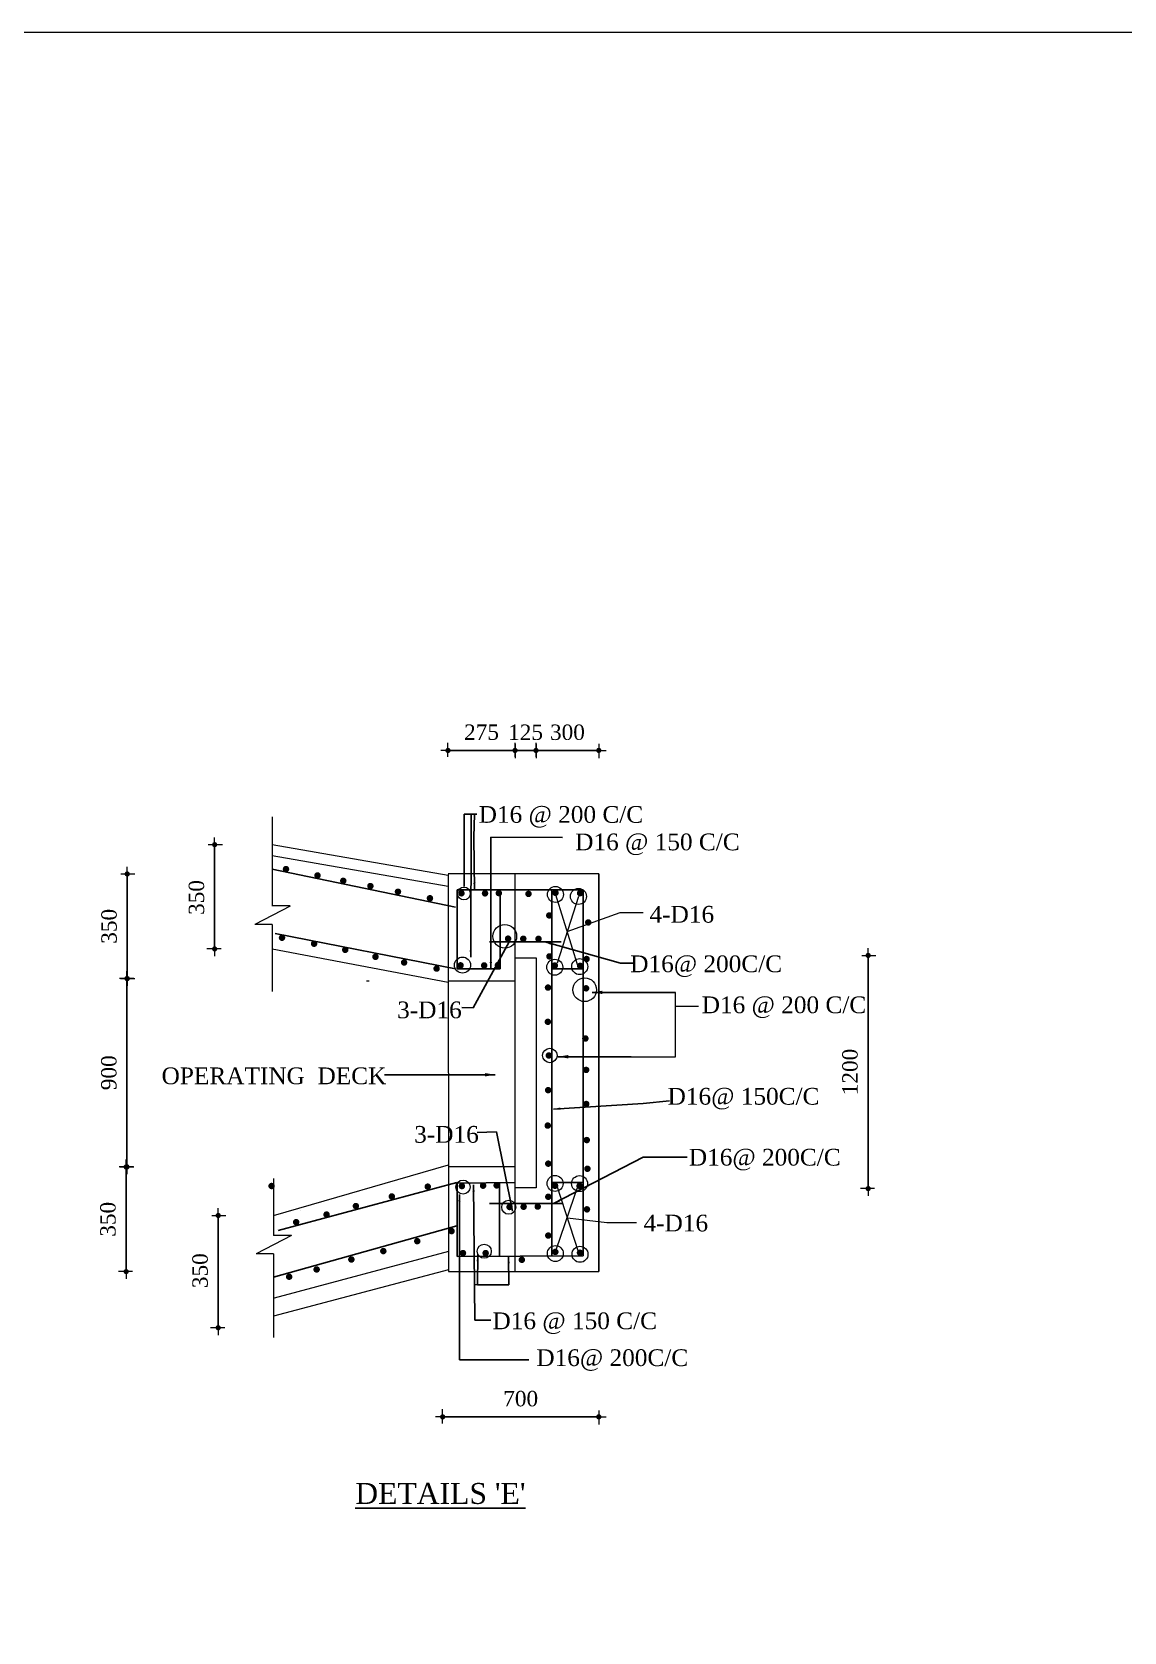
# Model space of a CAD drawing. Header units: inches. Extents: x -1277702 to 350617, y -622745 to 1282697.
# Drawn here: x -765239 to -749285, y 931288 to 954666 of the extents above; entities that cross this region are included whole.
import ezdxf

# ---------------------------------------------------------------- set-up
doc = ezdxf.new("R2010")
doc.units = ezdxf.units.IN
doc.header["$LTSCALE"] = 600
doc.header["$MEASUREMENT"] = 0
doc.linetypes.add('DASHED', pattern=[0.75, 0.5, -0.25])
doc.linetypes.add('DASHED2', pattern=[0.375, 0.25, -0.125])
for name, color, linetype, lineweight in [('DIM', 140, 'Continuous', 15), ('DIMENSION', 3, 'Continuous', 15), ('LINE', 7, 'Continuous', 20)]:
    doc.layers.add(name, color=color, linetype=linetype, lineweight=lineweight)
doc.layers.add('ROD', color=1, linetype='Continuous')
doc.layers.add('TEXT', color=7, linetype='Continuous')
doc.styles.add('REGULAR', font='times.ttf', dxfattribs={"height": 200})
doc.styles.add('t250', font='times.ttf', dxfattribs={"height": 250})
doc.styles.add('time 180', font='times.ttf', dxfattribs={"height": 180})
doc.styles.add('TIMES', font='times.ttf')
doc.dimstyles.new('DOT3', dxfattribs={"dimtxt": 250, "dimasz": 1.5, "dimexe": 700, "dimexo": 500, "dimgap": 150, "dimtad": 1, "dimdec": 0, "dimzin": 0, "dimdsep": 46, "dimtxsty": 'TIMES', "dimblk1": 'DD', "dimblk2": 'DD', "dimsah": 1, "dimcen": 0, "dimse1": 1, "dimse2": 1, "dimclrd": 256, "dimclre": 256, "dimclrt": 256, "dimadec": 0, "dimazin": 0, "dimtfac": 1, "dimtdec": 0, "dimtofl": 0, "dimtmove": 0, "dimatfit": 3, "dimldrblk": 'DD', "dimfxl": 1, "dimtolj": 1, "dimtzin": 0, "dimarcsym": 0})
doc.dimstyles.get("Standard").update_dxf_attribs({"dimtxt": 100, "dimasz": 0.18, "dimexe": 0.18, "dimexo": 0.0625, "dimgap": 0.09, "dimtad": 0, "dimtih": 1, "dimtoh": 1, "dimdec": 4, "dimzin": 0, "dimdsep": 46, "dimtxsty": 'Standard', "dimcen": 0.09, "dimadec": 0, "dimazin": 0, "dimtfac": 1, "dimtdec": 4, "dimtofl": 0, "dimtmove": 0, "dimatfit": 3, "dimfxl": 1, "dimtolj": 1, "dimtzin": 0, "dimarcsym": 0})

# ---------------------------------------------------------------- blocks, each defined once
blk = doc.blocks.new('DOT')
at = {"layer": 'DIM'}
for p, q in [((-75, 0), (71, 0)), ((0, 63), (0, -75))]:
    blk.add_line(p, q, dxfattribs=at)
at = {"layer": 'DIM', "const_width": 24.8}
blk.add_lwpolyline([(-13, 0, 1), (13, 0, 1)], format="xyb", close=True, dxfattribs=at)
blk = doc.blocks.new('DD')
at = {"layer": 'DIM'}
blk.add_blockref('DOT', (0, 0), dxfattribs=at)
blk = doc.blocks.new('*D256')
at = {"layer": 'DEFPOINTS', "color": 0, "ltscale": 2}
for p in [(-759279, 940835), (-763851, 938083), (-759279, 938083)]:
    blk.add_point(p, dxfattribs=at)
at = {"layer": 'DIMENSION', "color": 1, "lineweight": -2, "ltscale": 2}
blk.add_line((-763851, 940833), (-763851, 938084), dxfattribs=at)
at = {"layer": 'DIMENSION', "color": 1, "lineweight": -2, "ltscale": 2, "xscale": 1.5, "yscale": 1.5, "zscale": 1.5}
for p, rotation in [((-763851, 940835), 90), ((-763851, 938083), 270)]:
    blk.add_blockref('DD', p, dxfattribs=dict(at, rotation=rotation))
at = {"layer": 'DIMENSION', "color": 1, "ltscale": 2, "insert": (-764115, 939459), "char_height": 250, "attachment_point": 5, "rotation": 90, "style": 't250'}
blk.add_mtext('\\A1;{\\H0.9x;9\\fTimes New Roman|b0|i0|c238|p18;00}', dxfattribs=at)
blk = doc.blocks.new('*D257')
at = {"layer": 'DEFPOINTS', "color": 0, "ltscale": 2}
for p in [(-763847, 942364), (-758510, 942364), (-758510, 940835)]:
    blk.add_point(p, dxfattribs=at)
at = {"layer": 'DIMENSION', "color": 1, "lineweight": -2, "ltscale": 2}
blk.add_line((-763847, 940836), (-763847, 942362), dxfattribs=at)
at = {"layer": 'DIMENSION', "color": 1, "lineweight": -2, "ltscale": 2, "xscale": 1.5, "yscale": 1.5, "zscale": 1.5}
for p, rotation in [((-763847, 942364), 90), ((-763847, 940835), 270)]:
    blk.add_blockref('DD', p, dxfattribs=dict(at, rotation=rotation))
at = {"layer": 'DIMENSION', "color": 1, "ltscale": 2, "insert": (-764112, 941599), "char_height": 250, "attachment_point": 5, "rotation": 90, "style": 't250'}
blk.add_mtext('\\A1;{\\fTimes New Roman|b0|i0|c0|p18;\\H0.9x;35\\fTimes New Roman|b0|i0|c238|p18;0}', dxfattribs=at)
blk = doc.blocks.new('*D258')
at = {"layer": 'DEFPOINTS', "color": 0, "ltscale": 2}
for p in [(-758527, 938083), (-763863, 936554), (-758532, 936554)]:
    blk.add_point(p, dxfattribs=at)
at = {"layer": 'DIMENSION', "color": 1, "lineweight": -2, "ltscale": 2}
blk.add_line((-763863, 938081), (-763863, 936556), dxfattribs=at)
at = {"layer": 'DIMENSION', "color": 1, "lineweight": -2, "ltscale": 2, "xscale": 1.5, "yscale": 1.5, "zscale": 1.5}
for p, rotation in [((-763863, 938083), 90), ((-763863, 936554), 270)]:
    blk.add_blockref('DD', p, dxfattribs=dict(at, rotation=rotation))
at = {"layer": 'DIMENSION', "color": 1, "ltscale": 2, "insert": (-764128, 937318), "char_height": 250, "attachment_point": 5, "rotation": 90, "style": 't250'}
blk.add_mtext('\\A1;{\\H0.9x;3\\fTimes New Roman|b0|i0|c238|p18;50}', dxfattribs=at)
blk = doc.blocks.new('*D259')
at = {"layer": 'DEFPOINTS', "color": 0, "ltscale": 2}
for p in [(-759239, 934696), (-756958, 934894), (-756958, 934431)]:
    blk.add_point(p, dxfattribs=at)
at = {"layer": 'DIMENSION', "color": 1, "lineweight": -2, "ltscale": 2}
blk.add_line((-759238, 934431), (-756959, 934431), dxfattribs=at)
at = {"layer": 'DIMENSION', "color": 1, "lineweight": -2, "ltscale": 2, "xscale": 1.5, "yscale": 1.5, "zscale": 1.5, "rotation": 180}
blk.add_blockref('DD', (-759239, 934431), dxfattribs=at)
at = {"layer": 'DIMENSION', "color": 1, "lineweight": -2, "ltscale": 2, "xscale": 1.5, "yscale": 1.5, "zscale": 1.5}
blk.add_blockref('DD', (-756958, 934431), dxfattribs=at)
at = {"layer": 'DIMENSION', "color": 1, "ltscale": 2, "insert": (-758099, 934696), "char_height": 250, "attachment_point": 5, "style": 't250'}
blk.add_mtext('\\A1;{\\fTimes New Roman CE|b0|i0|c238|p18;\\H0.9x;700}', dxfattribs=at)
blk = doc.blocks.new('*D269')
at = {"layer": 'DEFPOINTS', "color": 0, "ltscale": 2}
for p in [(-761728, 942792), (-762570, 941268), (-761728, 941268)]:
    blk.add_point(p, dxfattribs=at)
at = {"layer": 'DIMENSION', "color": 1, "lineweight": -2, "ltscale": 2}
blk.add_line((-762570, 942790), (-762570, 941270), dxfattribs=at)
at = {"layer": 'DIMENSION', "color": 1, "lineweight": -2, "ltscale": 2, "xscale": 1.5, "yscale": 1.5, "zscale": 1.5}
for p, rotation in [((-762570, 942792), 90), ((-762570, 941268), 270)]:
    blk.add_blockref('DD', p, dxfattribs=dict(at, rotation=rotation))
at = {"layer": 'DIMENSION', "color": 1, "ltscale": 2, "insert": (-762835, 942020), "char_height": 250, "attachment_point": 5, "rotation": 90, "style": 't250'}
blk.add_mtext('\\A1;{\\H0.9x;3\\fTimes New Roman|b0|i0|c238|p18;50}', dxfattribs=at)
blk = doc.blocks.new('*D270')
at = {"layer": 'DEFPOINTS', "color": 0, "ltscale": 2}
for p in [(-761708, 937373), (-762518, 935733), (-761708, 935733)]:
    blk.add_point(p, dxfattribs=at)
at = {"layer": 'DIMENSION', "color": 1, "lineweight": -2, "ltscale": 2}
blk.add_line((-762518, 937371), (-762518, 935734), dxfattribs=at)
at = {"layer": 'DIMENSION', "color": 1, "lineweight": -2, "ltscale": 2, "xscale": 1.5, "yscale": 1.5, "zscale": 1.5}
for p, rotation in [((-762518, 937373), 90), ((-762518, 935733), 270)]:
    blk.add_blockref('DD', p, dxfattribs=dict(at, rotation=rotation))
at = {"layer": 'DIMENSION', "color": 1, "ltscale": 2, "insert": (-762782, 936567), "char_height": 250, "attachment_point": 5, "rotation": 90, "style": 't250'}
blk.add_mtext('\\A1;{\\H0.9x;3\\fTimes New Roman|b0|i0|c238|p18;50}', dxfattribs=at)
blk = doc.blocks.new('*D260')
at = {"layer": 'DEFPOINTS', "color": 0, "ltscale": 2}
for p in [(-758181, 944169), (-759161, 939838), (-758181, 939945)]:
    blk.add_point(p, dxfattribs=at)
at = {"layer": 'DIMENSION', "color": 1, "lineweight": -2, "ltscale": 2}
blk.add_line((-759159, 944169), (-758182, 944169), dxfattribs=at)
at = {"layer": 'DIMENSION', "color": 1, "lineweight": -2, "ltscale": 2, "xscale": 1.5, "yscale": 1.5, "zscale": 1.5, "rotation": 180}
blk.add_blockref('DD', (-759161, 944169), dxfattribs=at)
at = {"layer": 'DIMENSION', "color": 1, "lineweight": -2, "ltscale": 2, "xscale": 1.5, "yscale": 1.5, "zscale": 1.5}
blk.add_blockref('DD', (-758181, 944169), dxfattribs=at)
at = {"layer": 'DIMENSION', "color": 1, "ltscale": 2, "insert": (-758671, 944434), "char_height": 180, "attachment_point": 5, "style": 'time 180'}
blk.add_mtext('\\A1;{\\H1.25x;275}', dxfattribs=at)
blk = doc.blocks.new('*D261')
at = {"layer": 'DEFPOINTS', "color": 0, "ltscale": 2}
for p in [(-757875, 944169), (-758181, 939945), (-757875, 939945)]:
    blk.add_point(p, dxfattribs=at)
at = {"layer": 'DIMENSION', "color": 1, "lineweight": -2, "ltscale": 2}
blk.add_line((-758179, 944169), (-757876, 944169), dxfattribs=at)
at = {"layer": 'DIMENSION', "color": 1, "lineweight": -2, "ltscale": 2, "xscale": 1.5, "yscale": 1.5, "zscale": 1.5, "rotation": 180}
blk.add_blockref('DD', (-758181, 944169), dxfattribs=at)
at = {"layer": 'DIMENSION', "color": 1, "lineweight": -2, "ltscale": 2, "xscale": 1.5, "yscale": 1.5, "zscale": 1.5}
blk.add_blockref('DD', (-757875, 944169), dxfattribs=at)
at = {"layer": 'DIMENSION', "color": 1, "ltscale": 2, "insert": (-758028, 944433), "char_height": 180, "attachment_point": 5, "style": 'time 180'}
blk.add_mtext('\\A1;{\\H1.25x;125}', dxfattribs=at)
blk = doc.blocks.new('*D262')
at = {"layer": 'DEFPOINTS', "color": 0, "ltscale": 2}
for p in [(-756958, 944169), (-756958, 941168), (-757875, 939945)]:
    blk.add_point(p, dxfattribs=at)
at = {"layer": 'DIMENSION', "color": 1, "lineweight": -2, "ltscale": 2}
blk.add_line((-757873, 944169), (-756959, 944169), dxfattribs=at)
at = {"layer": 'DIMENSION', "color": 1, "lineweight": -2, "ltscale": 2, "xscale": 1.5, "yscale": 1.5, "zscale": 1.5, "rotation": 180}
blk.add_blockref('DD', (-757875, 944169), dxfattribs=at)
at = {"layer": 'DIMENSION', "color": 1, "lineweight": -2, "ltscale": 2, "xscale": 1.5, "yscale": 1.5, "zscale": 1.5}
blk.add_blockref('DD', (-756958, 944169), dxfattribs=at)
at = {"layer": 'DIMENSION', "color": 1, "ltscale": 2, "insert": (-757416, 944433), "char_height": 180, "attachment_point": 5, "style": 'time 180'}
blk.add_mtext('\\A1;{\\H1.25x;300}', dxfattribs=at)
blk = doc.blocks.new('*D263')
at = {"layer": 'DEFPOINTS', "color": 0, "ltscale": 2}
for p in [(-749476, 941173), (-753022, 937767), (-749476, 937767)]:
    blk.add_point(p, dxfattribs=at)
at = {"layer": 'DIMENSION', "color": 1, "lineweight": -2, "ltscale": 2}
blk.add_line((-753022, 941172), (-753022, 937769), dxfattribs=at)
at = {"layer": 'DIMENSION', "color": 1, "lineweight": -2, "ltscale": 2, "xscale": 1.5, "yscale": 1.5, "zscale": 1.5}
for p, rotation in [((-753022, 941173), 90), ((-753022, 937767), 270)]:
    blk.add_blockref('DD', p, dxfattribs=dict(at, rotation=rotation))
at = {"layer": 'DIMENSION', "color": 1, "ltscale": 2, "insert": (-753287, 939470), "char_height": 250, "attachment_point": 5, "rotation": 90, "style": 't250'}
blk.add_mtext('\\A1;{\\fTimes New Roman|b0|i0|c238|p18;\\H0.9x;1\\fTimes New Roman|b0|i0|c0|p18;2\\fTimes New Roman|b0|i0|c238|p18;00}', dxfattribs=at)
blk = doc.blocks.new('*D282')
at = {"layer": 'DEFPOINTS', "color": 0, "ltscale": 2}
for p in [(-750839, 941480), (-750839, 938074), (-747294, 938074)]:
    blk.add_point(p, dxfattribs=at)
at = {"layer": 'DIMENSION', "color": 1, "lineweight": -2, "ltscale": 2}
blk.add_line((-747294, 941479), (-747294, 938076), dxfattribs=at)
at = {"layer": 'DIMENSION', "color": 1, "lineweight": -2, "ltscale": 2, "xscale": 1.5, "yscale": 1.5, "zscale": 1.5}
for p, rotation in [((-747294, 941480), 90), ((-747294, 938074), 270)]:
    blk.add_blockref('DD', p, dxfattribs=dict(at, rotation=rotation))
at = {"layer": 'DIMENSION', "color": 1, "ltscale": 2, "insert": (-747558, 939777), "char_height": 250, "attachment_point": 5, "rotation": 90, "style": 't250'}
blk.add_mtext('\\A1;{\\fTimes New Roman|b0|i0|c238|p18;\\H0.9x;1\\fTimes New Roman|b0|i0|c0|p18;2\\fTimes New Roman|b0|i0|c238|p18;00}', dxfattribs=at)

msp = doc.modelspace()

# ---------------------------------------------------------------- linework, layer by layer
at = {"color": 7}
msp.add_line((-758992.80348, 935263.73949), (-757981.25615, 935263.73949), dxfattribs=at)
at = {"layer": 'LINE', "linetype": 'Continuous'}
for p, q in [((-761728.0586, 943200.59956), (-761728.0586, 941893.21018)), ((-759159.75471, 942178.66237), (-761728.0586, 942630.8223)), ((-756957.537, 942363.51831), (-759160.7227, 942363.51831)), ((-756957.537, 936554.07831), (-756957.537, 942363.51831)), ((-756957.537, 942363.51831), (-756957.537, 936554.07831)), ((-757645.497, 942134.19831), (-757645.497, 940834.71831)), ((-757591.09823, 942064.52166), (-757253.0314, 940983.79552)), ((-757255.417, 942036.12886), (-757565.21507, 941062.70201)), ((-761466.13077, 941893.21018), (-761983.00997, 941623.16176)), ((-761466.13077, 941900.41018), (-761728.0586, 941900.41018)), ((-757422.06481, 941524.15859), (-756644.39578, 941798.75727)), ((-756644.39578, 941798.75727), (-756310.73974, 941798.75727)), ((-761728.0586, 941623.16176), (-761983.00997, 941623.16176)), ((-761728.0586, 941623.16176), (-761728.0586, 940644.96873)), ((-761728.0586, 941268.20305), (-759157.96582, 940782.47444)), ((-758180.577, 941140.47831), (-758002.69406, 941140.47831)), ((-759160.7227, 940803.90898), (-758172.86482, 940803.90898)), ((-757874.817, 940832.37101), (-757874.817, 940832.37101)), ((-757874.817, 940832.37101), (-757874.817, 938093.21753)), ((-757874.817, 940832.37101), (-757874.817, 940832.37101)), ((-757645.497, 940834.71831), (-757645.497, 938082.87831)), ((-755837.57245, 940188.70486), (-755837.57245, 940633.28412)), ((-755838.00262, 940434.4845), (-755498.94694, 940434.4845)), ((-761708.41918, 937372.66), (-759154.3791, 938113.2218)), ((-758180.577, 938082.87831), (-759154.34106, 938084.41882)), ((-761708.41918, 937916.20459), (-761708.41918, 937083.35953)), ((-758002.69406, 937777.11831), (-758180.577, 937777.11831)), ((-757259.52157, 937820.41387), (-757586.21113, 936868.98185)), ((-757570.63204, 937808.74823), (-757257.16467, 936849.64951)), ((-757416.61664, 937341.51733), (-756839.97113, 937270.84022)), ((-756839.97113, 937270.84022), (-756407.05414, 937270.84022)), ((-761446.49135, 937083.35953), (-761963.37054, 936813.31111)), ((-761446.49135, 937083.35953), (-761708.41918, 937083.35953)), ((-761708.41918, 936813.31111), (-761963.37054, 936813.31111)), ((-761708.41918, 936813.31111), (-761708.41918, 935590.85543)), ((-759152.71007, 936849.34691), (-761701.35113, 936167.63952)), ((-759152.32015, 936554.07831), (-756957.537, 936554.07831))]:
    msp.add_line(p, q, dxfattribs=at)
at = {"layer": 'LINE', "linetype": 'DASHED2', "ltscale": 700}
for p, q in [((-759159.96498, 942342.77385), (-761728.0586, 942791.57674)), ((-759152.3547, 936580.24303), (-761708.41918, 935904.77997))]:
    msp.add_line(p, q, dxfattribs=at)
at = {"layer": 'LINE', "ltscale": 0.13}
for p, q in [((-759159.98115, 942355.39466), (-759152.32015, 936554.07831)), ((-758180.577, 936554.07831), (-758180.577, 942363.51831)), ((-758002.69406, 941140.47831), (-757874.817, 941140.47831)), ((-757874.817, 941140.47831), (-757874.817, 940832.37101)), ((-760353.54149, 940803.90898), (-760313.18482, 940803.90898)), ((-757874.817, 940832.37101), (-757874.817, 937777.11831)), ((-755837.57245, 939693.45908), (-755837.57245, 940202.48779)), ((-756483.07172, 939693.45908), (-755837.57245, 939693.45908)), ((-757874.817, 937777.11831), (-758002.69406, 937777.11831))]:
    msp.add_line(p, q, dxfattribs=at)
at = {"layer": 'LINE', "linetype": 'DASHED', "ltscale": 200}
for p, q in [((-758180.577, 940834.71831), (-758180.577, 941140.47831)), ((-758180.577, 937777.11831), (-758180.577, 938082.87831))]:
    msp.add_line(p, q, dxfattribs=at)
at = {"layer": 'LINE', "color": 2, "linetype": 'Continuous'}
msp.add_line((-761311.69145, 937440.18129), (-761311.69145, 937440.18129), dxfattribs=at)
at = {"layer": 'LINE', "elevation": 0}
msp.add_lwpolyline([(-731948.14005, 907207.81968), (-799061.32311, 907207.81968), (-799061.32311, 954666.4277), (-731948.14005, 954666.4277)], close=True, dxfattribs=at)
at = {"layer": 'LINE', "linetype": 'Continuous'}
for centre, radius in [((-758928.7071, 942078.38538), 93.67838), ((-757591.47981, 942064.52475), 116.71423), ((-757255.417, 942036.12886), 116.71423), ((-758331.72232, 941453.10648), 173.00828), ((-758949.01662, 941032.78697), 117.32187), ((-757600.61066, 941001.88437), 116.71423), ((-757237.05775, 941009.53089), 116.71423), ((-757163.5177, 940672.21799), 173.00828), ((-757673.21389, 939711.91595), 105.38491), ((-757596.91033, 937841.58057), 116.71423), ((-758941.48679, 937788.84287), 102.83198), ((-757238.88189, 937839.01028), 116.71423), ((-758273.66819, 937494.65322), 102.83198), ((-758632.0886, 936850.84514), 102.83198), ((-757592.78576, 936817.57321), 116.71423), ((-757232.51041, 936806.39956), 116.71423)]:
    msp.add_circle(centre, radius, dxfattribs=at)
at = {"layer": 'ROD', "linetype": 'Continuous'}
for p, q in [((-761728.0586, 942432.48841), (-759049.42121, 941877.98575)), ((-757186.857, 942134.19831), (-759025.89795, 942130.94242)), ((-759025.89795, 942130.94242), (-759025.89795, 940979.46199)), ((-758399.48381, 940977.61856), (-758399.48381, 942134.19831)), ((-757645.497, 942134.19831), (-757645.497, 936783.39831)), ((-757186.857, 936783.39831), (-757186.857, 942134.19831)), ((-761688.09537, 941494.01404), (-759049.34678, 940979.47731)), ((-758555.69671, 941369.79831), (-757505.32417, 941369.79831)), ((-759025.89795, 940979.47731), (-758399.48381, 940979.47731)), ((-757645.497, 940979.47731), (-757186.857, 940979.47731)), ((-761644.55669, 937152.41186), (-759029.70736, 937853.55831)), ((-758180.577, 937853.55831), (-759026.27625, 937845.5656)), ((-759026.27625, 937845.5656), (-759026.27625, 937157.6056)), ((-758409.897, 937853.55831), (-758409.897, 936783.39831)), ((-757186.857, 937853.55831), (-757645.497, 937853.55831)), ((-757478.06951, 937547.79831), (-758555.13234, 937547.79831)), ((-759026.27625, 936775.4056), (-759026.27625, 937463.3656)), ((-761708.41918, 936471.76491), (-759029.70736, 937221.44205)), ((-759026.27625, 936775.4056), (-757186.857, 936783.39831))]:
    msp.add_line(p, q, dxfattribs=at)
at = {"layer": 'ROD', "linetype": 'Continuous', "const_width": 47.08704}
for points in [[(-761551.29579, 942434.69594, 1), (-761504.20875, 942434.69594, 1)], [(-761090.57562, 942342.28896, 1), (-761043.48858, 942342.28896, 1)], [(-760714.38484, 942263.63123, 1), (-760667.2978, 942263.63123, 1)], [(-760318.08952, 942187.00497, 1), (-760271.00248, 942187.00497, 1)], [(-759915.40381, 942103.99492, 1), (-759868.31677, 942103.99492, 1)], [(-759448.13695, 942009.35597, 1), (-759401.04991, 942009.35597, 1)], [(-758988.3088, 942081.45572, 1), (-758941.22176, 942081.45572, 1)], [(-758643.46137, 942080.63292, 1), (-758596.37433, 942080.63292, 1)], [(-758441.93671, 942084.56907, 1), (-758394.84967, 942084.56907, 1)], [(-758008.06877, 942072.23428, 1), (-757960.98173, 942072.23428, 1)], [(-757614.64175, 942088.06518, 1), (-757567.55471, 942088.06518, 1)], [(-757255.03542, 942083.21281, 1), (-757207.94838, 942083.21281, 1)], [(-757704.86604, 941757.90423, 1), (-757657.779, 941757.90423, 1)], [(-757135.70244, 941655.62355, 1), (-757088.6154, 941655.62355, 1)], [(-761609.52995, 941431.90724, 1), (-761562.44291, 941431.90724, 1)], [(-758306.92367, 941418.72732, 1), (-758259.83663, 941418.72732, 1)], [(-758084.42785, 941417.10442, 1), (-758037.34081, 941417.10442, 1)], [(-761140.38332, 941344.12685, 1), (-761093.29628, 941344.12685, 1)], [(-760685.61941, 941255.46313, 1), (-760638.53237, 941255.46313, 1)], [(-757861.93202, 941415.48152, 1), (-757814.84498, 941415.48152, 1)], [(-760244.58267, 941153.29604, 1), (-760197.49563, 941153.29604, 1)], [(-759825.91664, 941070.28599, 1), (-759778.8296, 941070.28599, 1)], [(-759351.03516, 940980.85243, 1), (-759303.94812, 940980.85243, 1)], [(-759001.2385, 941028.45572, 1), (-758954.15146, 941028.45572, 1)], [(-758656.39106, 941027.63292, 1), (-758609.30402, 941027.63292, 1)], [(-758454.8664, 941031.56907, 1), (-758407.77936, 941031.56907, 1)], [(-757702.41539, 941159.36395, 1), (-757655.32835, 941159.36395, 1)], [(-757623.96574, 941025.42559, 1), (-757576.8787, 941025.42559, 1)], [(-757253.0314, 941021.59552, 1), (-757205.94436, 941021.59552, 1)], [(-757160.14395, 941121.38277, 1), (-757113.05691, 941121.38277, 1)], [(-757723.1364, 940703.97572, 1), (-757676.04936, 940703.97572, 1)], [(-757166.67326, 940692.86509, 1), (-757119.58622, 940692.86509, 1)], [(-757725.51543, 940204.07121, 1), (-757678.42839, 940204.07121, 1)], [(-757177.53952, 939959.68468, 1), (-757130.45248, 939959.68468, 1)], [(-757711.97059, 939711.59649, 1), (-757664.88355, 939711.59649, 1)], [(-757166.23045, 939500.60426, 1), (-757119.14341, 939500.60426, 1)], [(-757720.27549, 939204.55349, 1), (-757673.18845, 939204.55349, 1)], [(-757164.6806, 939002.35859, 1), (-757117.59356, 939002.35859, 1)], [(-757727.18683, 938687.25103, 1), (-757680.09979, 938687.25103, 1)], [(-757157.41761, 938475.88995, 1), (-757110.33057, 938475.88995, 1)], [(-757719.63298, 938130.77954, 1), (-757672.54594, 938130.77954, 1)], [(-757147.25463, 938056.22155, 1), (-757100.16759, 938056.22155, 1)], [(-761761.79527, 937804.15279, 1), (-761714.70823, 937804.15279, 1)], [(-759480.65257, 937794.69801, 1), (-759433.56553, 937794.69801, 1)], [(-758981.48055, 937803.65643, 1), (-758934.39351, 937803.65643, 1)], [(-758671.78649, 937809.20585, 1), (-758624.69945, 937809.20585, 1)], [(-758473.65948, 937813.1635, 1), (-758426.57244, 937813.1635, 1)], [(-757620.26541, 937808.12179, 1), (-757573.17837, 937808.12179, 1)], [(-757262.23697, 937805.5515, 1), (-757215.14993, 937805.5515, 1)], [(-760530.42731, 937511.19461, 1), (-760483.34027, 937511.19461, 1)], [(-760005.46896, 937652.2489, 1), (-759958.38192, 937652.2489, 1)], [(-758285.31704, 937497.75177, 1), (-758238.23, 937497.75177, 1)], [(-758079.49179, 937500.62873, 1), (-758032.40475, 937500.62873, 1)], [(-757873.66655, 937503.50569, 1), (-757826.57951, 937503.50569, 1)], [(-757719.11202, 937646.68413, 1), (-757672.02498, 937646.68413, 1)], [(-757154.33529, 937463.27364, 1), (-757107.24825, 937463.27364, 1)], [(-761402.88481, 937275.73214, 1), (-761355.79777, 937275.73214, 1)], [(-760958.60946, 937387.40398, 1), (-760911.52242, 937387.40398, 1)], [(-759633.27388, 936998.23088, 1), (-759586.18684, 936998.23088, 1)], [(-759132.11452, 937145.3039, 1), (-759085.02748, 937145.3039, 1)], [(-757719.23358, 937080.87245, 1), (-757672.14654, 937080.87245, 1)], [(-760129.27143, 936853.56006, 1), (-760082.18439, 936853.56006, 1)], [(-758965.65719, 936824.7384, 1), (-758918.57015, 936824.7384, 1)], [(-758634.29649, 936823.5384, 1), (-758587.20945, 936823.5384, 1)], [(-757616.14084, 936841.11443, 1), (-757569.0538, 936841.11443, 1)], [(-757255.86549, 936829.94078, 1), (-757208.77845, 936829.94078, 1)], [(-761103.69297, 936584.62384, 1), (-761056.60593, 936584.62384, 1)], [(-760596.36029, 936730.65654, 1), (-760549.27325, 936730.65654, 1)], [(-758105.43674, 936726.57219, 1), (-758058.3497, 936726.57219, 1)], [(-761504.97211, 936478.67755, 1), (-761457.88507, 936478.67755, 1)]]:
    msp.add_lwpolyline(points, format="xyb", close=True, dxfattribs=at)

# ---------------------------------------------------------------- texts
at = {"layer": 'TEXT', "linetype": 'DASHED2', "style": 'REGULAR'}
for s, insert, char_height, width, attachment_point in [('{\\fTimes New Roman CE|b0|i0|c238|p18;D16 @ 2}0{\\fTimes New Roman CE|b0|i0|c238|p18;0 C/C\\P }', (-758712.62013, 943356.07217), 244.608, 7406.5550385, 1), ('{\\fTimes New Roman CE|b0|i0|c238|p18;D16 @ }15{\\fTimes New Roman CE|b0|i0|c238|p18;0 C/C\\P }', (-757302.64946, 942954.35669), 244.608, 7406.5550385, 1), ('{\\fTimes New Roman CE|b0|i0|c238|p18;4-D}16', (-756216.56529, 941896.73214), 244.608, 7406.5550385, 1), ('{\\fTimes New Roman CE|b0|i0|c238|p18;D16@ 2}0{\\fTimes New Roman CE|b0|i0|c238|p18;0C/C}', (-754279.55796, 941173.36236), 244.608, 7406.5550385, 3), ('{\\fTimes New Roman CE|b0|i0|c238|p18;D16 @ 200 C/C}', (-755454.13793, 940574.13191), 244.608, 7406.5550385, 1), ('{\\fTimes New Roman CE|b0|i0|c238|p18;3-D1}6{\\fTimes New Roman CE|b0|i0|c238|p18; }', (-759903.8848, 940500.24892), 244.608, 7406.5550385, 1), ('{\\fTimes New Roman CE|b0|i0|c238|p18;OPERATING  DECK}', (-763345.40193, 939536.50064), 244.608, 7406.5550385, 1), ('{\\fTimes New Roman CE|b0|i0|c238|p18;D16@ }15{\\fTimes New Roman CE|b0|i0|c238|p18;0C/C}', (-753733.8323, 939237.80409), 244.608, 7406.5550385, 3), ('{\\fTimes New Roman CE|b0|i0|c238|p18;3-D1}6{\\fTimes New Roman CE|b0|i0|c238|p18; }', (-759654.90832, 938681.64354), 244.608, 7406.5550385, 1), ('{\\fTimes New Roman CE|b0|i0|c238|p18;D16@ 2}0{\\fTimes New Roman CE|b0|i0|c238|p18;0C/C}', (-753423.78325, 938347.16556), 244.608, 7406.5550385, 3), ('{\\fTimes New Roman CE|b0|i0|c238|p18;4-D}16', (-756304.53087, 937385.27212), 244.608, 7406.5550385, 1), ('{\\fTimes New Roman CE|b0|i0|c238|p18;D16 @ }15{\\fTimes New Roman CE|b0|i0|c238|p18;0 C/C\\P }', (-758511.04626, 935956.80217), 244.608, 7406.5550385, 1), ('{\\fTimes New Roman CE|b0|i0|c238|p18;D16@ 2}0{\\fTimes New Roman CE|b0|i0|c238|p18;0C/C}', (-755651.4234, 935418.21067), 244.608, 7406.5550385, 3), ("{\\fTimes New Roman CE|b0|i0|c238|p18;\\L DETAILS 'E'}", (-760631.05593, 933464.95662), 305.76, 10580.7929122, 1)]:
    msp.add_mtext(s, dxfattribs=dict(at, insert=insert, char_height=char_height, width=width, attachment_point=attachment_point))

# ---------------------------------------------------------------- dimensions: what is measured, and where the dimension line sits
at = {"layer": 'DIMENSION', "color": 1, "ltscale": 2}
for base, p1, p2, text, override, picture, middle in [((-758180.577, 944168.7384), (-759160.7227, 939837.72523), (-758180.577, 939944.92924), '{\\H1.25x;275}', {"dimtxsty": 'time 180', "dimclrd": 1, "dimclrt": 1}, '*D260', (-758670.64985, 944168.7384)), ((-757874.817, 944168.7384), (-758180.577, 939944.92924), (-757874.817, 939944.92924), '{\\H1.25x;125}', {"dimtxsty": 'time 180', "dimclrd": 1, "dimclrt": 1}, '*D261', (-758027.697, 944168.7384)), ((-756957.537, 944168.7384), (-757874.817, 939944.92924), (-756957.537, 941167.96924), '{\\H1.25x;300}', {"dimtxt": 200, "dimtxsty": 'time 180', "dimclrd": 1, "dimclrt": 1}, '*D262', (-757416.177, 944168.7384)), ((-756957.537, 934431.39106), (-759239.47599, 934696.16215), (-756957.537, 934894.16402), '{\\fTimes New Roman CE|b0|i0|c238|p18;\\H0.9x;700}', {"dimtxsty": 't250', "dimclrd": 1, "dimclrt": 1}, '*D259', (-758098.50649, 934431.39106))]:
    dim = msp.add_linear_dim(base=base, p1=p1, p2=p2, text=text, dimstyle='DOT3', override=override, dxfattribs=at)
    dim.commit()
    dim.dimension.update_dxf_attribs({"geometry": picture, "text_midpoint": middle, "dimtype": 160})
for base, p1, p2, picture, middle in [((-762570.40941, 941268.20305), (-761728.0586, 942791.57674), (-761728.0586, 941268.20305), '*D269', (-762570.40941, 942019.79337)), ((-762517.93915, 935732.68978), (-761708.41918, 937372.66), (-761708.41918, 935732.68978), '*D270', (-762517.93915, 936566.80818))]:
    dim = msp.add_linear_dim(base=base, p1=p1, p2=p2, angle=90, text='{\\H0.9x;3\\fTimes New Roman|b0|i0|c238|p18;50}', dimstyle='DOT3', override={"dimtxsty": 't250', "dimclrd": 1, "dimclrt": 1}, dxfattribs=at)
    dim.commit()
    dim.dimension.update_dxf_attribs({"geometry": picture, "text_midpoint": middle, "dimtype": 160})
for base, p1, p2, text, picture, middle in [((-763847.21534, 942363.51831), (-758509.79182, 940834.71831), (-758509.79182, 942363.51831), '{\\fTimes New Roman|b0|i0|c0|p18;\\H0.9x;35\\fTimes New Roman|b0|i0|c238|p18;0}', '*D257', (-764111.66199, 941599.11831)), ((-747293.6161, 938074.21599), (-750839.28665, 941480.22803), (-750839.28665, 938074.21599), '{\\fTimes New Roman|b0|i0|c238|p18;\\H0.9x;1\\fTimes New Roman|b0|i0|c0|p18;2\\fTimes New Roman|b0|i0|c238|p18;00}', '*D282', (-747558.06275, 939777.22201)), ((-753022.08041, 937767.25043), (-749476.40986, 941173.26247), (-749476.40986, 937767.25043), '{\\fTimes New Roman|b0|i0|c238|p18;\\H0.9x;1\\fTimes New Roman|b0|i0|c0|p18;2\\fTimes New Roman|b0|i0|c238|p18;00}', '*D263', (-753286.52705, 939470.25645)), ((-763850.61919, 938082.87831), (-759278.66678, 940834.71831), (-759278.66678, 938082.87831), '{\\H0.9x;9\\fTimes New Roman|b0|i0|c238|p18;00}', '*D256', (-764115.39028, 939458.79831)), ((-763863.18364, 936554.07831), (-758527.41416, 938082.87831), (-758532.12002, 936554.07831), '{\\H0.9x;3\\fTimes New Roman|b0|i0|c238|p18;50}', '*D258', (-764127.63029, 937318.47831))]:
    dim = msp.add_linear_dim(base=base, p1=p1, p2=p2, angle=90, text=text, dimstyle='DOT3', override={"dimtxsty": 't250', "dimclrd": 1, "dimclrt": 1}, dxfattribs=at)
    dim.commit()
    dim.dimension.update_dxf_attribs({"geometry": picture, "text_midpoint": middle})

# ---------------------------------------------------------------- leaders
at = {"layer": 'LINE', "color": 0}
for points, override in [([(-758926.87208, 942181.96022), (-758926.79824, 943237.3683), (-758741.64472, 943237.35385)], {"dimtxt": 200, "dimasz": 70, "dimtad": 1}), ([(-758829.26518, 941147.79013), (-758820.441, 943237.36), (-758820.5016, 942903.9814)], {"dimtxt": 200, "dimasz": 100, "dimtad": 1}), ([(-758773.98205, 942134.19831), (-758782.81145, 942903.8684), (-758773.31591, 943237.35632)], {"dimtxt": 200, "dimasz": 100, "dimtad": 1}), ([(-758535.10654, 940976.01695), (-758534.88001, 942903.12504), (-757488.12398, 942896.99899)], {"dimtxt": 200, "dimasz": 100, "dimtad": 1}), ([(-758268.19472, 941369.79831), (-758794.2286, 940409.97816), (-758958.15076, 940411.97603)], {"dimtxt": 200, "dimasz": 100, "dimtad": 1}), ([(-757746.03251, 941369.79831), (-756640.40882, 941058.78361), (-756455.89853, 941059.73952)], {"dimtxt": 200, "dimasz": 100, "dimtad": 1}), ([(-757054.87428, 940633.28412), (-755837.57245, 940633.28412)], {"dimtxt": 200, "dimasz": 150, "dimtad": 1}), ([(-757554.20423, 939693.45908), (-756483.07172, 939693.45908)], {"dimtxt": 200, "dimasz": 150, "dimtad": 1}), ([(-758471.40695, 939429.86637), (-760086.53043, 939429.86637)], {"dimtxt": 200, "dimasz": 150, "dimtad": 1}), ([(-757617.5519, 938929.40678), (-756311.69974, 939010.15228), (-755926.76727, 939047.41712)], {"dimtxt": 200, "dimasz": 100, "dimtad": 1}), ([(-758219.55254, 937438.85001), (-758454.29687, 938595.93057), (-758734.57197, 938588.29679)], {"dimtxt": 200, "dimasz": 100, "dimtad": 1}), ([(-757617.5519, 937547.79831), (-756311.69974, 938227.08365), (-755668.07494, 938227.08365)], {"dimtxt": 200, "dimasz": 100, "dimtad": 1}), ([(-758787.9729, 937822.73455), (-758769.07101, 935842.16307), (-758535.93007, 935842.10956)], {"dimtxt": 200, "dimasz": 100, "dimtad": 1}), ([(-758994.27125, 937681.06651), (-758992.80348, 935263.73949), (-758992.9399, 936361.46117)], {"dimtxt": 200, "dimasz": 100, "dimtad": 1}), ([(-758727.13084, 936804.77401), (-758727.75885, 936361.40073), (-758774.04695, 936363.55021)], {"dimtxt": 200, "dimasz": 100, "dimtad": 1}), ([(-758275.02294, 936772.26726), (-758270.55885, 936361.40073), (-758727.75885, 936361.40073)], {"dimtxt": 200, "dimasz": 100, "dimtad": 1})]:
    msp.add_leader(points, dimstyle='Standard', override=override, dxfattribs=at)

doc.saveas('drawing.dxf')
